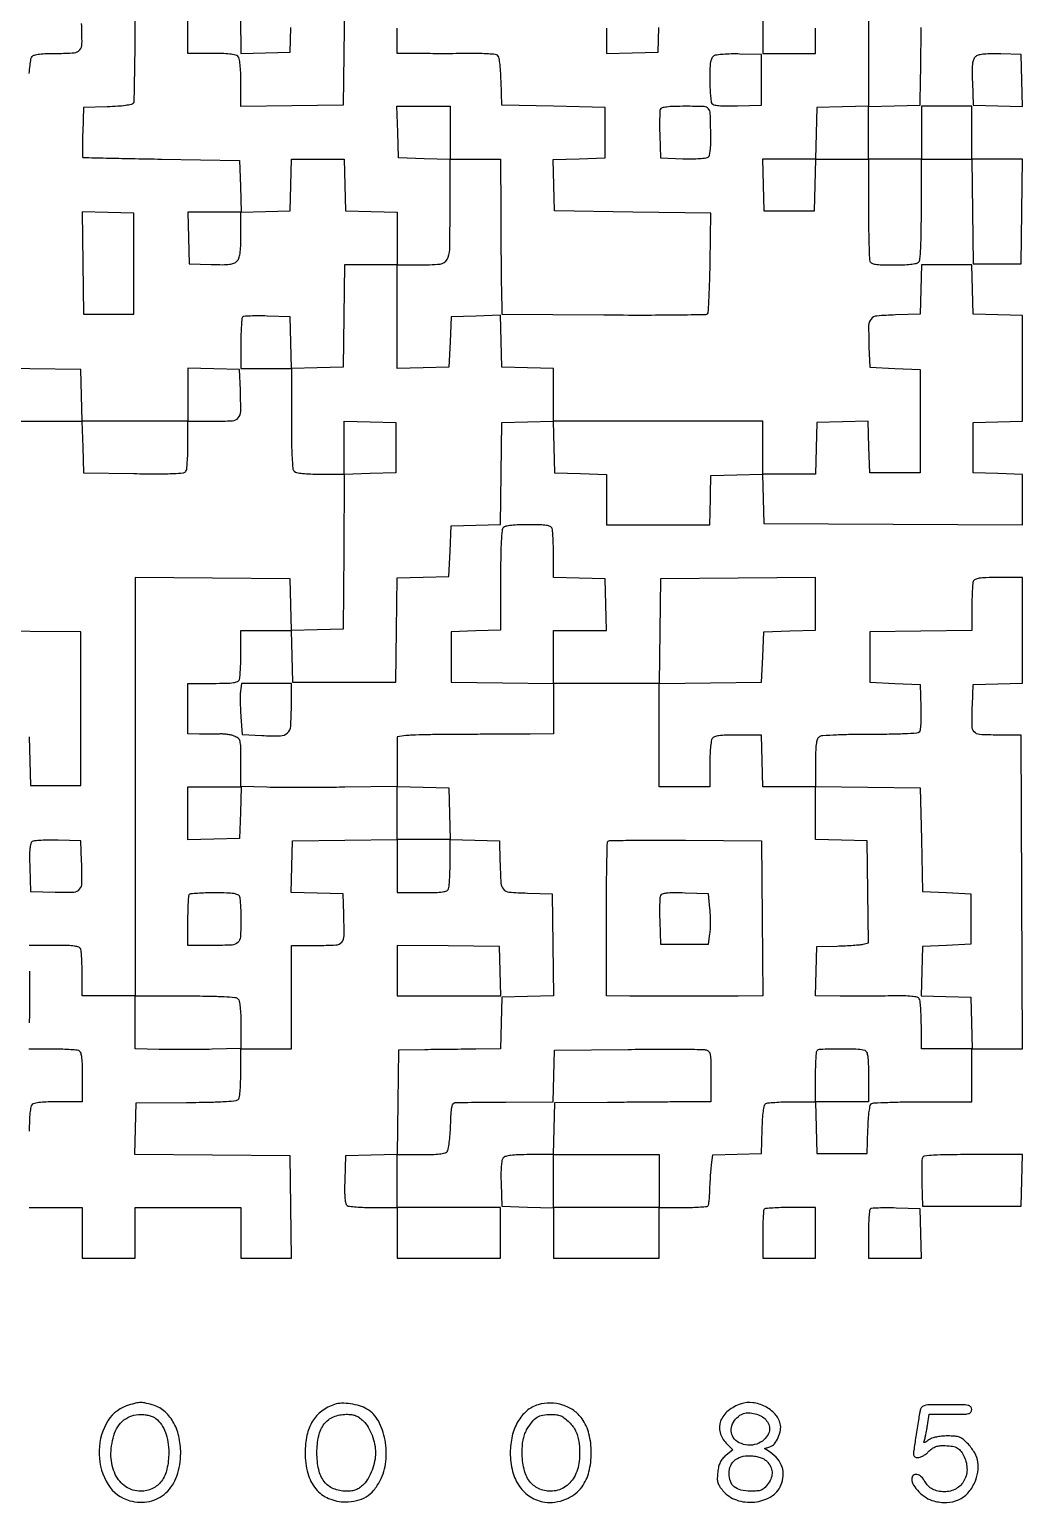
# Model space of a CAD drawing. Extents: x 179 to 1071, y 112 to 1107.
# Drawn here: x 658 to 1071, y 112 to 725 of the extents above; entities that cross this region are included whole.
import ezdxf

# ---------------------------------------------------------------- set-up
doc = ezdxf.new("R2010")
doc.units = 0

msp = doc.modelspace()

# ---------------------------------------------------------------- linework, layer by layer
for points in [[(789.039775, 736), (788.769888, 714.75), (788.5, 693.5), (767.25, 693.230112), (746, 692.960225), (746, 702.780112, 0.00867), (745.92575, 707.061743, 0.018449), (745.6889, 710.365291, 0.019325), (745.328272, 712.798958, 0.151043), (744.8, 713.8, 0.150969), (743.799696, 714.328068, 0.019349), (741.369558, 714.688776, 0.018472), (738.071747, 714.925705, 0.008695), (733.8, 715), (724, 715), (724, 747.5)], [(701.984687, 737.75, -0.001703), (701.923311, 721.46619, -0.002721), (701.747767, 707.555149, -0.000555), (701.513341, 695.327854, -0.137313), (701.199653, 694.288805, -0.199883), (700.411, 693.737468, -0.01918), (698.055937, 693.315749, -0.019108), (694.800174, 692.987032, -0.00836), (690.464966, 692.788805), (680.5, 692.5), (680.215017, 682.25, 0.002655), (680.126293, 678.304897, 0.004294), (680.097461, 674.947722, 0.000908), (680.1028, 672.009134, 0.234244), (680.215017, 671.784798, 0.157185), (680.475734, 671.694048, 0.000068), (689.963161, 671.475715, 0.000998), (700.518409, 671.255331, 0.000606), (713, 671.034798), (745.5, 670.5), (745.784183, 659.715394), (746.068365, 648.930789), (756.284183, 649.215394), (766.5, 649.5), (766.783832, 660.25), (767.067663, 671), (778, 671), (788.932337, 671), (789.216168, 660.25), (789.5, 649.5), (800.25, 649.216168), (811, 648.932337), (811, 637.966168), (811, 627), (800.019888, 627), (789.039775, 627), (788.769888, 605.75), (788.5, 584.5), (777.75, 584.216168), (767, 583.932337), (767, 563.166168, 0.003175), (767.062087, 553.390155, 0.010469), (767.278893, 546.947392, 0.00935), (767.608191, 542.461379, 0.175114), (768.2, 541.2, 0.150969), (769.200304, 540.671932, 0.019349), (771.630442, 540.311224, 0.018472), (774.928253, 540.074295, 0.008695), (779.2, 540), (789, 540), (789, 551.033832), (789, 562.067663), (799.75, 561.783832), (810.5, 561.5), (810.5, 551), (810.5, 540.5), (799.763809, 540.216308), (789.027617, 539.932617), (788.763809, 507.716308), (788.5, 475.5), (777.784171, 475.216515), (767.068343, 474.93303), (766.784171, 485.716515), (766.5, 496.5), (734.25, 496.763853), (702, 497.027706), (702, 410.013853), (702, 323), (722.8, 323, -0.003169), (732.593081, 322.937931, -0.010454), (739.045513, 322.721154, -0.00933), (743.538104, 322.391927, -0.175156), (744.8, 321.8, -0.150748), (745.327463, 320.801886, -0.01942), (745.688406, 318.382177, -0.018541), (745.925571, 315.101329, -0.008771), (746, 310.858799), (746, 301.117599), (734.094127, 300.808799, -0.003738), (728.800556, 300.711094, -0.002474), (722.720454, 300.674424, -0.00249), (716.812045, 300.69745, -0.004837), (712.094127, 300.784983), (702, 301.069966), (702, 312.034983), (702, 323), (691, 323), (680, 323), (680, 331.918213, 0.006277), (679.955669, 335.449196, 0.008159), (679.821697, 338.68135, 0.006338), (679.631778, 341.373807, 0.070946), (679.393011, 342.418213, 0.205218), (678.601595, 343.23239, 0.063068), (676.913621, 343.69735, 0.030363), (673.960143, 343.940414, 0.005351), (668.393011, 344), (658, 344)], [(1007, 736), (1007, 714.533832), (1007, 693.067663), (996.25, 692.783832), (985.5, 692.5), (985.216168, 681.75), (984.932337, 671), (973.932337, 671), (962.932337, 671), (963.216168, 660.25), (963.5, 649.5), (974, 649.5), (984.5, 649.5), (984.783832, 660.25), (985.067663, 671), (996.033832, 671), (1007, 671), (1007, 650.581787, 0.002771), (1007.043995, 642.642891, 0.004125), (1007.178303, 635.696775, 0.001841), (1007.363369, 629.779435, 0.083055), (1007.606989, 628.581787, 0.195123), (1008.357006, 627.779618, 0.068495), (1009.894083, 627.309523, 0.033615), (1012.550838, 627.062206, 0.006405), (1017.406989, 627, 0.009539), (1021.37742, 627.075751, 0.019202), (1024.500056, 627.315267, 0.020076), (1026.822996, 627.678473, 0.148618), (1027.8, 628.2, 0.175156), (1028.391927, 629.461896, 0.00933), (1028.721154, 633.954487, 0.010454), (1028.937931, 640.406919, 0.003169), (1029, 650.2), (1029, 671), (1039.480498, 671), (1049.960995, 671), (1050.230498, 649.25), (1050.5, 627.5), (1060.5, 627.5), (1070.5, 627.5), (1070.769502, 649.25), (1071.039005, 671), (1060.519502, 671), (1050, 671), (1050, 682), (1050, 693), (1039.5, 693), (1029, 693), (1029, 682), (1029, 671), (1018, 671), (1007, 671), (1007, 681.966168), (1007, 692.932337), (1017.75, 693.216168), (1028.5, 693.5), (1028.677892, 704.5, 0.000677), (1028.751286, 709.453144, 0.00042), (1028.82471, 715.269411, 0.000421), (1028.887535, 721.011162, 0.00076), (1028.927892, 725.715017)], [(657.980158, 706.65896, -0.013854), (658.312947, 710.000112, -0.010763), (658.722996, 712.740901, -0.131421), (659.162563, 713.695876, -0.160974), (660.125195, 714.297874, -0.028856), (662.236002, 714.686249, -0.022682), (665.28858, 714.927616, -0.008387), (669.603393, 715, 0.016178), (676.69691, 715.229572, 0.208477), (679.000364, 716.416421, 0.171609), (679.936005, 719.027735, 0.010302), (679.796504, 727.503355)], [(658, 235), (669, 235), (680, 235), (680, 224.5), (680, 214), (691, 214), (702, 214), (702, 224.5), (702, 235), (724, 235), (746, 235), (746, 224.5), (746, 214), (756.519888, 214), (767.039775, 214), (766.769888, 235.25), (766.5, 256.5), (734.216309, 256.763898), (701.932619, 257.027795), (702.216309, 267.763898), (702.5, 278.5), (723.409228, 278.698619, 0.002817), (733.806455, 278.855962, 0.012035), (740.00521, 279.13407, 0.012627), (744.063125, 279.517286, 0.225229), (745.143915, 280.198619, 0.115145), (745.470651, 281.13425, 0.007691), (745.731394, 283.981782, 0.01076), (745.918688, 287.420453, 0.007831), (745.984687, 291.25), (746, 301), (756.5, 301), (767, 301), (767, 322.5), (767, 344), (777.480948, 344, 0.01319), (785.50249, 344.211645, 0.203196), (787.933469, 345.397028, 0.179688), (788.928151, 348.034911, 0.009927), (788.795054, 357), (788.5, 365.5), (777.716515, 365.784171), (766.93303, 366.068343), (767.216515, 376.784171), (767.5, 387.5), (789.25, 387.769502), (811, 388.039005), (811, 377.019502), (811, 366), (821.393011, 366, 0.005351), (826.960143, 366.059586, 0.030363), (829.913621, 366.30265, 0.063068), (831.601595, 366.76761, 0.205218), (832.393011, 367.581787, 0.072102), (832.632129, 368.638915, 0.005887), (832.821697, 371.475801, 0.007809), (832.955696, 374.880803, 0.005929), (833, 378.616771), (833, 388.069966), (843.25, 387.784983), (853.5, 387.5), (853.75078, 379, 0.008001), (854.167162, 369.85434, 0.165236), (855.196667, 367.34273, 0.196929), (857.49116, 366.190479, 0.012174), (865.2603, 365.784869), (875.5, 365.5), (875.769789, 344.284032), (876.039577, 323.068065), (865.269789, 322.784032), (854.5, 322.5), (854.216168, 311.75), (853.932337, 301), (843.716168, 300.878498, -0.000018), (839.011865, 300.822715, -0.00001), (833.269749, 300.754941, -0.00001), (827.453221, 300.686515, -0.000016), (822.5, 300.628498), (811.5, 300.5), (811.230591, 278.783635), (810.961183, 257.06727), (800.230591, 256.783635), (789.5, 256.5), (789.211769, 246.582645, 0.006827), (789.138177, 241.804805, 0.023663), (789.278982, 238.717063, 0.033714), (789.604266, 236.705135, 0.19692), (790.211769, 235.847958, 0.115445), (791.139851, 235.524351, 0.007585), (793.985645, 235.266219, 0.010675), (797.421391, 235.080714, 0.007755), (801.25, 235.015313), (811, 235), (811, 224.5), (811, 214), (832.5, 214), (854, 214), (854, 224.5), (854, 235), (832.5, 235), (811, 235), (811, 246), (811, 257), (820.877555, 257, 0.00775), (825.465038, 257.07111, 0.021862), (828.661716, 257.310401, 0.027915), (830.855494, 257.69658, 0.163434), (831.837437, 258.304124, 0.131421), (832.277004, 259.259099, 0.010763), (832.687053, 261.999888, 0.013854), (833.019842, 265.34104, 0.010217), (833.209882, 269.054124, -0.006165), (833.420797, 273.952188, -0.03235), (833.743407, 276.626743, -0.067579), (834.233403, 278.10698, -0.26245), (835, 278.63465, -0.01907), (836.110313, 278.69176, -0.000368), (841.850999, 278.763631, -0.000888), (848.552126, 278.83069, -0.000595), (856.216168, 278.88465), (875.932337, 279), (876.216168, 289.75), (876.5, 300.5), (907, 300.779881, -0.001543), (918.833446, 300.851959, -0.002337), (929.128125, 300.834787, -0.000876), (937.982137, 300.763127, -0.057195), (939.5, 300.573771, -0.168817), (940.592675, 299.868988, -0.121614), (941.191055, 298.534141, -0.040844), (941.448808, 295.905343, -0.004024), (941.5, 289.544095), (941.5, 279.000412), (931, 278.939798, 0.000371), (925.512826, 278.904048, 0.00011), (917.121875, 278.841297, 0.000111), (907.692912, 278.766623, 0.000119), (898.5, 278.689593), (876.5, 278.5), (876.216168, 267.75), (875.932337, 257), (866.088613, 257, 0.007383), (861.331448, 256.929752, 0.02424), (858.199625, 256.684969, 0.035195), (856.123107, 256.270883, 0.153918), (855.083586, 255.600715, 0.132968), (854.587315, 254.513859, 0.020746), (854.296386, 252.150171, 0.018924), (854.15859, 248.957683, 0.009044), (854.211141, 244.850715), (854.5, 235.5), (865.25, 235.216168), (876, 234.932337), (876, 224.466168), (876, 214), (898, 214), (920, 214), (920, 224.5), (920, 235), (929.940983, 235, 0.00746), (933.786464, 235.057378, 0.011518), (937.105837, 235.233054, 0.00599), (939.864695, 235.476159, 0.233445), (940.372299, 235.793375, 0.10677), (940.574085, 236.362294, 0.00702), (940.773561, 238.103455, 0.009921), (940.942349, 240.203897, 0.007236), (941.049745, 242.543375, -0.005029), (941.157143, 245.132315, -0.003738), (941.325846, 247.988754, -0.003778), (941.525526, 250.681363, -0.008533), (941.726907, 252.716215), (942.216955, 256.932429), (952.358477, 257.216215), (962.5, 257.5), (962.788805, 267.464966, -0.00836), (962.987032, 271.800174, -0.019108), (963.315749, 275.055937, -0.01918), (963.737468, 277.411, -0.199883), (964.288805, 278.199653, -0.117134), (965.171517, 278.504879, -0.006997), (967.998336, 278.747767, -0.010202), (971.406013, 278.922787, -0.007334), (975.216168, 278.984687), (984.932337, 279), (985.216168, 268.25), (985.5, 257.5), (996, 257.5), (1006.5, 257.5), (1006.788805, 267.464966, -0.00836), (1006.987032, 271.800174, -0.019108), (1007.315749, 275.055937, -0.01918), (1007.737468, 277.411, -0.199883), (1008.288805, 278.199653, -0.130991), (1009.272206, 278.50992, -0.002139), (1015.092649, 278.747767, -0.005408), (1021.901595, 278.92312, -0.003544), (1029.75, 278.984687), (1050, 279), (1050, 290), (1050, 301), (1060.507242, 301), (1071.014483, 301), (1070.757242, 366.25), (1070.5, 431.5), (1060.704844, 431.5, -0.013476), (1053.2306, 431.701484, -0.207462), (1050.977276, 432.826381, -0.175915), (1050.063646, 435.326274, -0.009205), (1050.204946, 444), (1050.5, 452.5), (1060.75, 452.784983), (1071, 453.069966), (1071, 475.034983), (1071, 497), (1061.106989, 497, 0.005748), (1055.836306, 496.939403, 0.031643), (1053.006334, 496.694689, 0.0653), (1051.381554, 496.227587, 0.201158), (1050.606989, 495.418213, 0.071989), (1050.367906, 494.362347, 0.005931), (1050.178303, 491.540317, 0.007843), (1050.044306, 488.153043, 0.005963), (1050, 484.4381), (1050, 475.039775), (1028.75, 474.769888), (1007.5, 474.5), (1007.5, 464), (1007.5, 453.5), (1018, 453), (1028.5, 452.5), (1028.789648, 443.089648, -0.009807), (1028.830999, 439.383588, -0.014489), (1028.709317, 436.134328, -0.010478), (1028.477684, 433.48972, -0.170905), (1028.098579, 432.698579, -0.182987), (1027.175234, 432.282436, -0.003708), (1021.988374, 432.001854, -0.007832), (1015.625477, 431.804784, -0.004265), (1007.808932, 431.751878, 0.00449), (1000.283493, 431.697552, 0.006558), (993.657936, 431.503262, 0.003475), (988.075152, 431.227344, 0.108246), (986.75, 430.857762, 0.157393), (985.835999, 429.916928, 0.074994), (985.31719, 428.291722, 0.034302), (985.061, 425.475379, 0.005535), (985, 419.964816), (985, 410), (974.033832, 410), (963.067663, 410), (962.783832, 420.75), (962.5, 431.5), (952.712919, 431.5, 0.00665), (947.739107, 431.433843, 0.028066), (944.767521, 431.187479, 0.048144), (942.919948, 430.74503, 0.170654), (941.978232, 430, 0.109035), (941.605034, 428.965489, 0.009918), (941.304487, 426.223437, 0.012476), (941.090353, 422.902151, 0.009445), (941.015313, 419.25), (941, 410), (930.5, 410), (920, 410), (920, 431.480112), (920, 452.960225), (941.25, 453.230112), (962.5, 453.5), (963, 464), (963.5, 474.5), (974.25, 474.783832), (985, 475.067663), (985, 486.047685), (985, 497.027706), (952.75, 496.763853), (920.5, 496.5), (920.230498, 474.75), (919.960995, 453), (897.980498, 453), (876, 453), (876, 464), (876, 475), (887.033832, 475), (898.067663, 475), (897.783832, 485.75), (897.5, 496.5), (886.75, 496.783832), (876, 497.067663), (876, 506.452044, 0.005972), (875.955693, 510.161644, 0.007852), (875.821697, 513.544413, 0.005942), (875.632085, 516.36267, 0.07196), (875.393011, 517.418213, 0.195123), (874.642994, 518.220382, 0.068495), (873.105917, 518.690477, 0.033615), (870.449162, 518.937794, 0.006405), (865.593011, 519, 0.009539), (861.62258, 518.924249, 0.019202), (858.499944, 518.684733, 0.020076), (856.177004, 518.321527, 0.148618), (855.2, 517.8, 0.175113), (854.608195, 516.538638, 0.00935), (854.278895, 512.05285, 0.010469), (854.062087, 505.610415, 0.003176), (854, 495.834983), (854, 475.069966), (843.75, 474.784983), (833.5, 474.5), (833.5, 464), (833.5, 453.5), (854.75, 453.230112), (876, 452.960225), (876, 442.480112), (876, 432), (866.25, 431.905368, -0.001036), (861.236393, 431.8671, -0.000333), (853.799022, 431.830705, -0.000332), (845.523345, 431.801228, -0.000372), (837.55518, 431.784081, 0.00245), (830.022139, 431.736562, 0.003098), (823.057629, 431.615331, 0.002455), (817.220028, 431.448852, 0.024983), (814.80518, 431.247044), (811, 430.736662), (811, 420.405517), (811, 410.074372), (789.25, 409.787186, -0.001714), (780.134477, 409.698071, -0.001561), (770.73125, 409.667736, -0.001561), (762.325826, 409.693111, -0.005064), (756.75, 409.783832), (746, 410.067663), (746, 420.058583, 0.003782), (745.950142, 426.650074, 0.056975), (745.655659, 428.921006, 0.16138), (744.877455, 430.154615, 0.081351), (743.268344, 431.088075, 0.037884), (741.969799, 431.47217, 0.019745), (740.305599, 431.761907, 0.019521), (738.564973, 431.925749, 0.028127), (737.018344, 431.923547, -0.008568), (735.334545, 431.855269, -0.003934), (733.138201, 431.821166, -0.003894), (730.825738, 431.821467, -0.005375), (728.75, 431.860223), (724, 432), (724, 442.5), (724, 453), (734.393011, 453, 0.005351), (739.960143, 453.059586, 0.030363), (742.913621, 453.30265, 0.063068), (744.601595, 453.76761, 0.205218), (745.393011, 454.581787, 0.07203), (745.632106, 455.638111, 0.005915), (745.821697, 458.465525, 0.007831), (745.955695, 461.859224, 0.005951), (746, 465.581787), (746, 475), (756.466168, 475), (766.932337, 475), (767.216168, 464.25), (767.5, 453.5), (789, 453.5), (810.5, 453.5), (810.769409, 475.216365), (811.038817, 496.93273), (821.769409, 497.216365), (832.5, 497.5), (833, 508), (833.5, 518.5), (843.730213, 518.784765), (853.960427, 519.069529), (854.230213, 540.284765), (854.5, 561.5), (865.215829, 561.783485), (875.931657, 562.06697), (876.215829, 551.283485), (876.5, 540.5), (887.25, 540.216168), (898, 539.932337), (898, 529.466168), (898, 519), (919.5, 519), (941, 519), (941.082025, 521.25, 0.002606), (941.123394, 522.57439, 0.000407), (941.189297, 525.189062, 0.000453), (941.261699, 528.272152, 0.000395), (941.332025, 531.5), (941.5, 539.5), (952.214647, 539.783473), (962.929295, 540.066946), (963.214647, 529.783473), (963.5, 519.5), (1017.25, 519.241313), (1071, 518.982626), (1071, 529.45633), (1071, 539.930034), (1060.75, 540.215017), (1050.5, 540.5), (1050.5, 551), (1050.5, 561.5), (1060.75, 561.784983), (1071, 562.069966), (1071, 584), (1071, 605.930034), (1060.75, 606.215017), (1050.5, 606.5), (1050.215017, 616.75), (1049.930034, 627), (1039.5, 627), (1029.069966, 627), (1028.784983, 616.75), (1028.5, 606.5), (1018.2603, 606.215131, 0.013827), (1010.45705, 605.781878, 0.200378), (1008.051258, 604.533568, 0.174565), (1007.074823, 601.86687, 0.010012), (1007.204946, 593), (1007.5, 584.5), (1018, 584), (1028.5, 583.5), (1028.5, 562), (1028.5, 540.5), (1018, 540.5), (1007.5, 540.5), (1007.215829, 551.283485), (1006.931657, 562.06697), (996.215829, 561.783485), (985.5, 561.5), (985.216168, 550.75), (984.932337, 540), (973.966168, 540), (963, 540), (963, 551), (963, 562), (919.5, 562), (876, 562), (876, 572.966168), (876, 583.932337), (865.25, 584.216168), (854.5, 584.5), (854.215817, 595.284606), (853.931635, 606.069211), (843.715817, 605.784606), (833.5, 605.5), (833, 595), (832.5, 584.5), (821.75, 584.216168), (811, 583.932337), (811, 605.466168), (811, 627), (820.065741, 627, 0.022805), (828.843293, 627.400552, 0.246828), (831.725788, 629.269299, 0.124083), (832.851981, 633.423649, 0.004455), (833, 650.035184), (833, 671), (843.5, 671), (854, 671), (854.072108, 649.75, 0.000577), (854.112764, 640.807622, 0.000513), (854.17529, 631.510937, 0.000515), (854.248715, 623.149459, 0.00159), (854.322108, 617.5), (854.5, 606.5), (896.938999, 606.238999, 0.001688), (913.261202, 606.193734, 0.002746), (927.121838, 606.278211, 0.000414), (939.393043, 606.430557, 0.203408), (940.0939, 606.738999, 0.176544), (940.390248, 607.429539, 0.001509), (940.700879, 613.298331, 0.005052), (940.970937, 620.087082, 0.003206), (941.154901, 628), (941.5, 648.5), (909, 649), (876.5, 649.5), (876.216515, 660.215829), (875.93303, 670.931657), (886.716515, 671.215829), (897.5, 671.5), (897.5, 682), (897.5, 692.5), (876, 693), (854.5, 693.5), (854.211195, 703.464966, 0.008436), (854.012908, 707.787011, 0.018899), (853.6832, 711.056234, 0.018836), (853.260532, 713.433271, 0.194131), (852.711195, 714.241194, 0.12536), (851.818955, 714.557566, 0.00732), (848.918289, 714.780462, 0.010719), (845.418944, 714.92267, 0.007662), (841.5, 714.937781, -0.001614), (836.930521, 714.90013, -0.000929), (831.426563, 714.882773, -0.000928), (825.898858, 714.885876, -0.001553), (821.25, 714.911553), (811, 715), (811, 725.5)], [(647.573157, 562), (679.932337, 562), (680.216168, 551.25), (680.5, 540.5), (701.428109, 540.22917, 0.002701), (711.928451, 540.150006, 0.012029), (718.091209, 540.285113, 0.012869), (722.095412, 540.572759, 0.230932), (723.162796, 541.22917, 0.115844), (723.482259, 542.147219, 0.007444), (723.73694, 544.990756, 0.010563), (723.920078, 548.422631, 0.007655), (723.984687, 552.25), (724, 562), (734.480948, 562, 0.01319), (742.50249, 562.211645, 0.203196), (744.933469, 563.397028, 0.179688), (745.928151, 566.034911, 0.009927), (745.795054, 575), (745.5, 583.5), (734.75, 583.783832), (724, 584.067663), (724, 573.033832), (724, 562), (702.033832, 562), (680.067663, 562), (679.783832, 572.75), (679.5, 583.5), (658.25, 583.769888), (637, 584.039775)], [(657.932828, 430.746918), (658.216414, 420.623459), (658.5, 410.5), (669, 410.5), (679.5, 410.5), (679.5, 442.5), (679.5, 474.5), (637.061001, 474.761001, 0.001877)], [(658.085939, 333.25, -0.001818), (658.10727, 328.356276, -0.001066), (658.099018, 322.5, -0.001066), (658.065784, 316.643729, -0.001817), (658.009785, 311.75)], [(657.847692, 301), (667.342058, 301, -0.005904), (671.093802, 300.955698, -0.007783), (674.512105, 300.821697, -0.005854), (677.360144, 300.632155, -0.072187), (678.418213, 300.393011, -0.205218), (679.23239, 299.601595, -0.063068), (679.69735, 297.913621, -0.030363), (679.940414, 294.960143, -0.005351), (680, 289.393011), (680, 279), (670.2, 279, 0.008695), (665.928253, 278.925705, 0.018472), (662.630442, 278.688776, 0.019349), (660.200304, 278.328068, 0.150969), (659.2, 277.8, 0.150969), (658.671932, 276.799696, 0.019349), (658.311224, 274.369558, 0.018472), (658.074295, 271.071747, 0.008695), (658, 266.8)]]:
    msp.add_lwpolyline(points, format="xyb")
for points in [[(745.778385, 745.21533), (746.05677, 714.930661), (756.278385, 715.21533), (766.5, 715.5), (766.784983, 725.75)], [(963, 736.393011), (963, 715), (974, 715), (985, 715), (985, 725.5)], [(898, 725.466168), (898, 714.932337), (908.75, 715.216168), (919.5, 715.5), (919.784983, 725.75)]]:
    msp.add_lwpolyline(points)
for points in [[(942.75, 713.939322, 0.139859), (941.853081, 712.990381, 0.075905), (941.33223, 711.458713, 0.03752), (941.072972, 708.907249, 0.007005), (941.015313, 704.20031, 0.008673), (941.080785, 700.773984, 0.011679), (941.266219, 697.677298, 0.008858), (941.525259, 695.118293, 0.112161), (941.847958, 694.211769, 0.19692), (942.705135, 693.604266, 0.033714), (944.717063, 693.278982, 0.023663), (947.804805, 693.138177, 0.006827), (952.582645, 693.211769), (962.5, 693.5), (962.5, 704), (962.5, 714.5), (953.5, 714.739012, 0.011099), (949.925599, 714.754574, 0.014103), (946.629687, 714.602695, 0.0121), (943.903866, 714.333461, 0.10362)], [(1051.698976, 713.769153, 0.124763), (1050.777081, 712.654842, 0.076572), (1050.28692, 711.012817, 0.036105), (1050.109284, 708.286528, 0.00588), (1050.209381, 702.983715), (1050.5, 693.5), (1060.78419, 693.214639), (1071.068381, 692.929279), (1070.78419, 703.714639), (1070.5, 714.5), (1061.989595, 714.785438, 0.010006), (1058.068435, 714.838436, 0.02299), (1055.121158, 714.683656, 0.02949), (1052.96852, 714.341998, 0.104125)], [(920.428774, 691.674983, 0.081654), (920.239658, 690.758353, 0.005045), (920.154817, 687.970602, 0.007376), (920.136178, 684.631743, 0.005394), (920.210159, 680.924983), (920.5, 671.5), (929.850715, 671.211141, 0.010139), (933.519057, 671.172242, 0.01408), (936.803386, 671.296554, 0.010519), (939.501167, 671.531929, 0.147215), (940.388591, 671.907539, 0.16587), (940.896881, 672.737837, 0.025298), (941.230039, 674.678752, 0.022903), (941.424814, 677.319986, 0.011204), (941.443067, 680.696397, 0.004727), (941.196272, 690.022875, 0.168919), (940.424362, 692.009568, 0.21146), (938.621514, 692.877663, 0.007992), (930.968615, 693, 0.006617), (926.110732, 692.935704, 0.024652), (923.062387, 692.704307, 0.036397), (921.136967, 692.31837, 0.237787)], [(724.216168, 638.25), (724.5, 627.5), (733.642469, 627.213897, 0.007261), (738.43509, 627.133557, 0.031148), (741.284655, 627.304836, 0.054771), (743.135746, 627.741659, 0.111515), (744.392469, 628.535326, 0.11361), (745.184532, 629.801079, 0.047099), (745.664752, 631.773921, 0.028601), (745.927296, 634.768233, 0.007568), (746, 639.571429), (746, 649), (734.966168, 649), (723.932337, 649)], [(746.700461, 605.367127, 0.177417), (746.420396, 604.763196, 0.00491), (746.20576, 601.83701, 0.009524), (746.050742, 598.343969, 0.006326), (746, 594.333333), (746, 584), (756.533832, 584), (767.067663, 584), (766.783832, 594.75), (766.5, 605.5), (756.950461, 605.783794, 0.007041), (753.240283, 605.841782, 0.010544), (750.000338, 605.778463, 0.005798), (747.297812, 605.637197, 0.182377)], [(745.855386, 449.75, 0.024446), (745.747243, 448.021353, 0.006711), (745.746772, 445.292503, 0.006766), (745.829727, 442.195785, 0.007014), (745.99598, 439.139371), (746.5, 431.778741), (754.677367, 431.315315, 0.01841), (762.440439, 431.161616, 0.187997), (765.363685, 432.358708, 0.186639), (766.717071, 435.222832, 0.018102), (767, 443.035184), (767, 453), (756.609406, 453), (746.218812, 453)], [(1029, 388), (1029.5, 366.5), (1039.5, 366), (1049.5, 365.5), (1049.5, 355), (1049.5, 344.5), (1039.5, 344), (1029.5, 343.5), (1029.215407, 333.285365), (1028.930815, 323.07073), (1039.215407, 322.785365), (1049.5, 322.5), (1049.783832, 311.75), (1050.067663, 301), (1039.533832, 301), (1029, 301), (1028.984687, 310.75, 0.007993), (1028.917412, 314.581548, 0.010939), (1028.726302, 318.026457, 0.007917), (1028.45999, 320.877782, 0.114509), (1028.126581, 321.829429, 0.196609), (1027.220955, 322.472579, 0.032607), (1025.067193, 322.829141, 0.022473), (1021.717902, 323.009962, 0.006044), (1016.391893, 322.99349, -0.001772), (1011.475564, 322.936275, -0.001086), (1005.67828, 322.901944, -0.001088), (999.938622, 322.892906, -0.001939), (995.215017, 322.914061), (984.930034, 323), (985.215017, 333.25), (985.5, 343.5), (994, 343.75078, 0.004883), (997.420749, 343.885152, 0.00568), (1000.669884, 344.081597, 0.005082), (1003.412997, 344.30679, 0.033635), (1004.769818, 344.524806), (1007.039636, 345.048052), (1006.769818, 366.274026), (1006.5, 387.5), (995.75, 387.783832), (985, 388.067663), (985, 399.053334), (985, 410.039005), (1006.75, 409.769502), (1028.5, 409.5)], [(659.211769, 387.1713, 0.194409), (658.60482, 386.304382, 0.033527), (658.279413, 384.284794, 0.023597), (658.138468, 381.191727, 0.006852), (658.211769, 376.417355), (658.5, 366.5), (668.722245, 366.215323, 0.013848), (676.5543, 366.214168, 0.210395), (678.951391, 367.349379, 0.179386), (679.934656, 369.971409, 0.009619), (679.795054, 379), (679.5, 387.5), (670, 387.753945, 0.008497), (666.267186, 387.790269, 0.011674), (662.912207, 387.687545, 0.00849), (660.137493, 387.490389, 0.12262)], [(962.763853, 355.25), (963.027706, 323), (952.763853, 322.926805, -0.00126), (944.527276, 322.888824, -0.000694), (934.455126, 322.881746, -0.00058), (922.339842, 322.904102, -0.000334), (907.75, 322.957682), (898, 323), (898, 354.833333, -0.002001), (898.049029, 367.086392, -0.003231), (898.199888, 377.515513, -0.000593), (898.402981, 386.698691, -0.192864), (898.680468, 387.347135, -0.194926), (899.328722, 387.621499, -0.000608), (908.434599, 387.750224, -0.003285), (918.778546, 387.815907, -0.002034), (930.930468, 387.763802), (962.5, 387.5)], [(745.393011, 364.418213, -0.068212), (745.631014, 363.402617, -0.007405), (745.821697, 360.999125, -0.008969), (745.95561, 358.116529, -0.007121), (746, 355, -0.012707), (745.809561, 347.507656, -0.192687), (744.74294, 345.191322, -0.180645), (742.343494, 344.173683, -0.010922), (734.393011, 344), (724, 344), (724, 354.333333, -0.006022), (724.048276, 358.341612, -0.009111), (724.195833, 361.827083, -0.004516), (724.399803, 364.754503, -0.178563), (724.666667, 365.333333, -0.177151), (725.240534, 365.599816, -0.005003), (727.994614, 365.804167, -0.009619), (731.284117, 365.951702, -0.006396), (735.059678, 366, -0.005893), (740.231606, 365.939041, -0.032092), (743.020372, 365.693741, -0.066055), (744.624187, 365.225925, -0.199759)], [(920.44275, 364.711405, 0.081149), (920.248444, 363.774362, 0.00524), (920.158923, 360.981301, 0.007536), (920.137209, 357.634347, 0.00554), (920.210159, 353.924983), (920.5, 344.5), (930.5, 344.5), (940.5, 344.5), (941.08534, 348.886315, 0.022863), (941.269448, 350.99849, 0.010307), (941.326793, 353.780045, 0.01018), (941.266834, 356.724741, 0.013684), (941.08534, 359.386315), (940.5, 365.5), (930.732592, 365.786422, 0.006215), (925.820487, 365.869374, 0.027145), (922.9185, 365.724677, 0.046335), (921.158442, 365.373938, 0.232847)], [(1005.418213, 300.393011, -0.205218), (1006.23239, 299.601595, -0.063068), (1006.69735, 297.913621, -0.030363), (1006.940414, 294.960143, -0.005351), (1007, 289.393011), (1007, 279), (996, 279), (985, 279), (985, 289.333333, -0.006022), (985.048276, 293.341612, -0.009111), (985.195833, 296.827083, -0.004516), (985.399803, 299.754503, -0.178563), (985.666667, 300.333333, -0.194545), (987.015008, 300.905165, -0.003449), (995.049326, 300.984863, -0.005978), (1002.751045, 300.916057, -0.086595)], [(1029.428774, 255.674983, 0.081654), (1029.239658, 254.758353, 0.005045), (1029.154817, 251.970602, 0.007376), (1029.136178, 248.631743, 0.005394), (1029.210159, 244.924983), (1029.5, 235.5), (1050, 235.5), (1070.5, 235.5), (1070.783832, 246.25), (1071.067663, 257), (1050.502447, 257, 0.002631), (1039.97284, 256.944601, 0.013068), (1034.058858, 256.727711, 0.015137), (1030.329498, 256.379632, 0.277041)], [(963.666667, 234.333333, 0.177413), (963.400114, 233.758552, 0.004912), (963.195833, 230.973958, 0.009526), (963.048294, 227.649913, 0.006327), (963, 223.833333), (963, 214), (974, 214), (985, 214), (985, 224.5), (985, 235), (974.666667, 235, 0.006022), (970.658388, 234.951724, 0.009111), (967.172917, 234.804167, 0.004516), (964.245497, 234.600197, 0.178563)], [(1007.699448, 234.366114, 0.176241), (1007.420111, 233.767337, 0.005323), (1007.205463, 230.983588, 0.009942), (1007.050687, 227.652202, 0.006636), (1007, 223.833333), (1007, 214), (1018.034983, 214), (1029.069966, 214), (1028.784983, 224.25), (1028.5, 234.5), (1018.449448, 234.782781, 0.006672), (1014.547259, 234.840477, 0.010046), (1011.145783, 234.777033, 0.005301), (1008.300668, 234.636532, 0.183378)], [(698.5, 152.503716, 0.190637), (689.948869, 145.07431, 0.12855), (687.055648, 132.317519, 0.12912), (690.778644, 119.818339, 0.192696), (699.78926, 113.056746, 0.116714), (707.969309, 112.805894, 0.137845), (714.830208, 116.340187, 0.122881), (719.377412, 123.332215, 0.082331), (720.978038, 132.782119, 0.057337), (720.180141, 139.937374, 0.076938), (717.768307, 145.990315, 0.087556), (713.952516, 150.453, 0.104818), (709.056846, 153.000752, 0.020052), (706.019922, 153.714614, 0.059525), (703.889581, 153.867969, 0.056344), (701.719483, 153.518614, 0.016597)], [(784.913572, 153.088032, 0.085036), (779.636162, 150.344995, 0.094208), (775.789788, 146.08083, 0.083832), (773.477897, 140.272317, 0.05293), (772.705882, 133, 0.065616), (773.831261, 124.461472, 0.106939), (777.161122, 117.989075, 0.12112), (782.515477, 113.989974, 0.100446), (789.505462, 112.571429, 0.056533), (794.214517, 113.105567, 0.081381), (798.089592, 114.690713, 0.080995), (801.269033, 117.436469, 0.055444), (803.912266, 121.418154, 0.092132), (806.286825, 129.331321, 0.072457), (805.956148, 138.293724, 0.076983), (803.188282, 146.239408, 0.139223), (798.451286, 151.168444, 0.058464), (795.385158, 152.507645, 0.038556), (791.624865, 153.340354, 0.03904), (787.887441, 153.575431, 0.073745)], [(869.619302, 152.965577, 0.103791), (864.880689, 150.390624, 0.085403), (861.183932, 145.964093, 0.075144), (858.837242, 140.009431, 0.056409), (858.043924, 133, 0.062624), (859.018944, 125.245842, 0.09016), (861.895708, 118.97328, 0.101787), (866.475277, 114.637316, 0.10194), (872.39206, 112.463916, 0.074884), (876.637757, 112.466627, 0.060174), (881.044152, 113.687699, 0.060716), (884.992508, 115.905667, 0.0799), (887.888555, 118.843491, 0.094199), (890.756118, 125.080698, 0.060787), (891.724042, 132.997047, 0.060795), (890.759951, 140.912516, 0.094312), (887.895341, 147.14698, 0.085873), (884.426714, 150.583131, 0.075428), (879.851299, 152.843169, 0.073795), (874.715203, 153.676787, 0.076272)], [(954, 153.347931, 0.088829), (948.637475, 150.450017, 0.13475), (945.531993, 146.193206, 0.156609), (945.28536, 141.42617, 0.132364), (947.814152, 137.032002), (950.628304, 134.21785), (947.7135, 131.858925, 0.043248), (946.280094, 130.477808, 0.064468), (945.314395, 129.031683, 0.058421), (944.68898, 127.282103, 0.028924), (944.292285, 124.953962, 0.024102), (944.131133, 122.388929, 0.072283), (944.357776, 120.652187, 0.076816), (945.059788, 119.110968, 0.0297), (946.465938, 117.222849, 0.136696), (952.113774, 113.362414, 0.105958), (959.54388, 112.491005, 0.11076), (966.417691, 114.730849, 0.161224), (970.566215, 119.504232, 0.078278), (971.513496, 123.382845, 0.098907), (971.094814, 127.043885, 0.095696), (969.279673, 130.35191, 0.068888), (966.163087, 133.200918), (963.826173, 134.810054), (966.004376, 135.501389, 0.14826), (967.863794, 136.778151, 0.063283), (969.452592, 139.379367, 0.061536), (970.392822, 142.429678, 0.104045), (970.309551, 145.092434, 0.128282), (968.138838, 149.125338, 0.088548), (963.975236, 152.259183, 0.086172), (958.867824, 153.820401, 0.111202)], [(710.642039, 147.227764, -0.072277), (712.970527, 144.716966, -0.060895), (714.652071, 141.501168, -0.053575), (715.664366, 137.587543, -0.036532), (716, 133, -0.055398), (715.246634, 126.221293, -0.102759), (712.968004, 121.202159, -0.125573), (709.256271, 118.138777, -0.109137), (704.326725, 117.022236, -0.151662), (698.192702, 118.890866, -0.132146), (693.795518, 123.993309, -0.107831), (691.993856, 131.562044, -0.077644), (693.176033, 140.193209, -0.069667), (694.853292, 143.848398, -0.08375), (697.390334, 146.646944, -0.086813), (700.623992, 148.388672, -0.081732), (704.326725, 148.977764, -0.033422), (706.138907, 148.846792, -0.03285), (707.928207, 148.475422, -0.034959), (709.500698, 147.918802, -0.067264)], [(796.982649, 146.171197, -0.064408), (798.943053, 143.628272, -0.041248), (800.552724, 140.258838, -0.040305), (801.628378, 136.555223, -0.050566), (801.988846, 133, -0.050566), (801.628378, 129.444777, -0.040305), (800.552724, 125.741162, -0.041248), (798.943053, 122.371728, -0.064408), (796.982649, 119.828803, -0.035588), (795.357142, 118.419573, -0.067087), (793.843838, 117.57482, -0.064058), (792.113726, 117.13818, -0.029827), (789.799429, 117, -0.098271), (784.51678, 118.04839, -0.132988), (780.678186, 121.004557, -0.109725), (778.382433, 125.990016, -0.053292), (777.633152, 133, -0.053292), (778.382433, 140.009984, -0.109725), (780.678186, 144.995443, -0.132988), (784.51678, 147.95161, -0.098271), (789.799429, 149, -0.029827), (792.113726, 148.86182, -0.064058), (793.843838, 148.42518, -0.067087), (795.357142, 147.580427, -0.035588)], [(882.510276, 145.689724, -0.033317), (884.091958, 143.881939, -0.046829), (885.227214, 142.065494, -0.046583), (886.008687, 140.061998, -0.0325), (886.52382, 137.689724, -0.063702), (886.70139, 129.477134, -0.102495), (884.574125, 122.833694, -0.128697), (880.435214, 118.56662, -0.138314), (874.85, 117.022236, -0.105676), (869.78233, 118.132507, -0.128833), (866.026012, 121.185689, -0.104915), (863.748335, 126.245592, -0.053677), (863.003738, 133.20034, -0.017951), (863.119663, 136.375737, -0.035434), (863.479691, 138.872192, -0.042119), (864.130509, 140.989182, -0.041276), (865.130319, 142.982316, -0.031083), (867.273677, 146.051604, -0.086982), (869.229695, 147.786364, -0.094862), (871.555164, 148.669215, -0.041616), (874.85, 148.968197, -0.031122), (877.257871, 148.835839, -0.071938), (879.003976, 148.369903, -0.06881), (880.592934, 147.413546, -0.026555)], [(964.25, 146.809045, -0.07637), (965.554433, 144.723191, -0.123257), (965.888716, 142.666757, -0.114924), (965.217694, 140.593221, -0.06097), (963.545455, 138.454545, -0.118956), (960.565572, 136.633305, -0.096705), (956.839426, 136.187831, -0.098579), (953.279918, 137.174273, -0.129517), (950.765313, 139.399704, -0.139395), (949.918563, 142.027486, -0.110157), (950.469425, 144.975808, -0.101498), (952.290595, 147.601346, -0.101205), (955, 149.301236, -0.102258), (957.173572, 149.640405, -0.053592), (959.889128, 149.213044, -0.053381), (962.472358, 148.211589, -0.096041)], [(1028.526826, 150.75, 0.012534), (1028.254715, 149.396324, 0.001766), (1027.773752, 146.590625, 0.002014), (1027.229516, 143.26505, 0.001712), (1026.681133, 139.75, 0.003055), (1025.831594, 133.941511, 0.058146), (1025.789572, 132.111345, 0.246766), (1026.311598, 131.309449, 0.12816), (1027.499045, 131, 0.08826), (1028.491279, 131.176524, 0.03874), (1029.709035, 131.734375, 0.036772), (1030.942398, 132.543352, 0.040666), (1032, 133.5, -0.045172), (1033.302607, 134.657133, -0.061742), (1034.668853, 135.426231, -0.059394), (1036.222833, 135.857544, -0.038041), (1038.092527, 136, -0.027119), (1041.443615, 135.818108, -0.085411), (1043.600313, 135.200602, -0.105912), (1045.1642, 133.986097, -0.055608), (1046.536985, 131.928479, -0.108367), (1047.965499, 126.587769, -0.133967), (1046.84111, 121.580357, -0.142885), (1043.417047, 118.056792, -0.129688), (1038.5, 116.759615, -0.055333), (1035.939372, 117.04386, -0.066071), (1033.662522, 117.882872, -0.071065), (1031.816651, 119.219976, -0.081368), (1030.517382, 120.966388, 0.083979), (1028.979063, 123.011879, 0.140878), (1027.084103, 123.994817, 0.246015), (1025.636344, 123.572453, 0.203879), (1025, 122.076725, 0.140398), (1025.718467, 119.568488, 0.057443), (1027.946979, 116.771195, 0.054852), (1030.973577, 114.354889, 0.07542), (1034.15668, 112.95781, 0.072858), (1039.600422, 112.314805, 0.099529), (1044.400426, 113.419935, 0.102245), (1048.308847, 116.260533, 0.08069), (1051.170077, 120.651582, 0.061499), (1052.483451, 124.995212, 0.083945), (1052.496864, 129.076983, 0.084637), (1051.170266, 132.911379, 0.063631), (1048.539498, 136.526797, 0.025589), (1046.506956, 138.472194, 0.083167), (1044.91864, 139.438097, 0.076089), (1043.025733, 139.878393, 0.019166), (1039.854429, 140, 0.022233), (1037.404898, 139.891027, 0.030765), (1035.230855, 139.561504, 0.0352), (1033.411265, 139.033722, 0.064673), (1032.046433, 138.31997, -0.006576), (1030.662531, 137.377532, -0.129191), (1030.178756, 137.213042, -0.500548), (1030.009258, 137.408882, -0.037932), (1030.243482, 138.192121, 0.03316), (1030.516644, 139.074833, 0.007023), (1030.868003, 140.64778, 0.007323), (1031.223692, 142.486562, 0.006895), (1031.533099, 144.372151), (1032.227088, 149), (1041.113544, 149, 0.004572), (1046.505063, 149.049301, 0.050815), (1048.639193, 149.306265, 0.169511), (1049.617944, 149.916086, 0.171081), (1050, 151, 0.193315), (1049.560968, 152.093102, 0.155845), (1048.439882, 152.702294, 0.043563), (1045.973316, 152.953478, 0.003604), (1039.519052, 153, 0.003653), (1032.898921, 152.951628, 0.046856), (1030.437687, 152.684136, 0.150426), (1029.213695, 152.014647, 0.137922)], [(965.210539, 128.988322, -0.077338), (966.507726, 126.755426, -0.100885), (966.908458, 124.432501, -0.095814), (966.371911, 122.047736, -0.063627), (964.92742, 119.634859, -0.046892), (963.625074, 118.265254, -0.089449), (962.325188, 117.488839, -0.070008), (960.626526, 117.1086, -0.02011), (957.92742, 117, -0.056336), (953.957759, 117.448693, -0.117748), (951.187208, 118.819709, -0.13482), (949.564416, 121.147343, -0.085409), (949, 124.42742, -0.108126), (949.722748, 127.730485, -0.128073), (951.740419, 130.197228, -0.113408), (954.923765, 131.560405, -0.072633), (958.960539, 131.69663, -0.029512), (961.0264, 131.341407, -0.044934), (962.753838, 130.770683, -0.052053), (964.147248, 129.985922, -0.068409)]]:
    msp.add_lwpolyline(points, format="xyb", close=True)
for points in [[(833, 681.966168), (833, 670.932337), (822.25, 671.216168), (811.5, 671.5), (811.216168, 682.25), (810.932337, 693), (821.966168, 693), (833, 693)], [(680.230013, 627.784034), (680.5, 606.5), (691, 606.5), (701.5, 606.5), (701.5, 627.5), (701.5, 648.5), (690.730013, 648.784034), (679.960027, 649.068069)], [(745.783832, 399.25), (745.5, 388.5), (734.75, 388.216168), (724, 387.932337), (724, 398.966168), (724, 410), (735.033832, 410), (746.067663, 410)], [(832.783832, 398.75), (833.067663, 388), (822.033832, 388), (811, 388), (811, 399.033832), (811, 410.067663), (821.75, 409.783832), (832.5, 409.5)], [(811, 333.519888), (811, 323), (832.534983, 323), (854.069966, 323), (853.784983, 333.25), (853.5, 343.5), (832.25, 343.769888), (811, 344.039775)], [(920, 246), (920, 235), (898, 235), (876, 235), (876, 246), (876, 257), (898, 257), (920, 257)]]:
    msp.add_lwpolyline(points, close=True)

doc.saveas('drawing.dxf')
